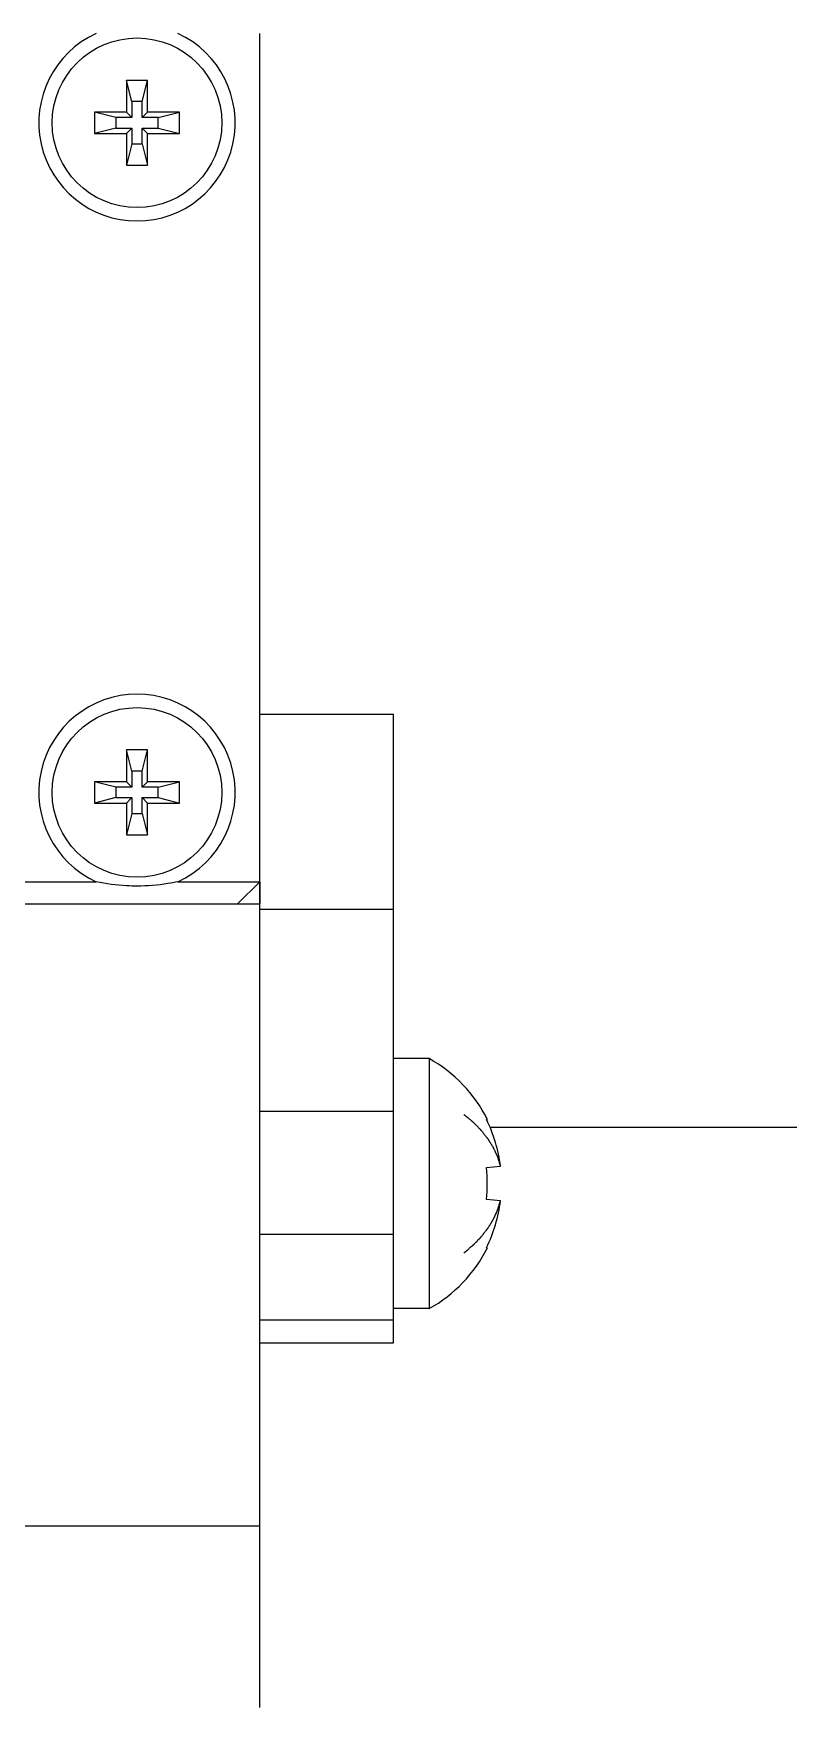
# Model space of a CAD drawing. Header units: millimetres. Extents: x 0 to 420, y 0 to 297.
# Drawn here: x 243.77 to 252.23, y 165.52 to 184.27 of the extents above; entities that cross this region are included whole.
import ezdxf

# ---------------------------------------------------------------- set-up
doc = ezdxf.new("R2010")
doc.units = ezdxf.units.MM
doc.header["$LTSCALE"] = 23.1
doc.linetypes.add('PHANTOM', pattern=[0.8, 0.45, -0.05, 0.1, -0.05, 0.1, -0.05])
doc.layers.get('0').update_dxf_attribs({"linetype": 'CONTINUOUS'})
for name, color, linetype in [('AXIS', 7, 'CONTINUOUS'), ('COSMETIC', 7, 'CONTINUOUS'), ('DCURVE', 7, 'CONTINUOUS')]:
    doc.layers.add(name, color=color, linetype=linetype)
doc.styles.get("Standard").update_dxf_attribs({"font": 'txt', "width": 0.85})
doc.dimstyles.get("Standard").update_dxf_attribs({"dimtxt": 3.5, "dimasz": 3.5, "dimexe": 1.5, "dimexo": 1, "dimtad": 1, "dimtxsty": 'STANDARD', "dimcen": 0.09, "dimadec": 0, "dimazin": 0, "dimtol": 1, "dimtp": 0.01, "dimtm": 0.01, "dimtfac": 1, "dimtofl": 0, "dimtmove": 0, "dimatfit": 3, "dimfxl": 1, "dimtolj": 1, "dimarcsym": 0})

msp = doc.modelspace()

# ---------------------------------------------------------------- linework, layer by layer
at = {"color": 3, "linetype": 'CONTINUOUS'}
for p, q in [((246.305, 174.765), (246.305, 184.265)), ((207.055, 174.765), (244.472, 174.765)), ((245.388, 174.765), (246.305, 174.765))]:
    msp.add_line(p, q, dxfattribs=at)
at = {"color": 7, "linetype": 'CONTINUOUS'}
for p, q in [((245.049, 183.74), (244.811, 183.74)), ((244.811, 183.74), (244.811, 183.384)), ((244.871, 183.503), (244.811, 183.74)), ((244.989, 183.503), (245.049, 183.74)), ((245.049, 183.384), (245.049, 183.74)), ((244.811, 183.384), (244.455, 183.384)), ((244.692, 183.325), (244.455, 183.384)), ((244.455, 183.384), (244.455, 183.146)), ((244.871, 183.325), (244.811, 183.384)), ((244.989, 183.503), (244.871, 183.503)), ((244.871, 183.503), (244.871, 183.325)), ((244.989, 183.325), (244.989, 183.503)), ((244.989, 183.325), (245.049, 183.384)), ((245.405, 183.384), (245.049, 183.384)), ((245.167, 183.325), (245.405, 183.384)), ((245.405, 183.146), (245.405, 183.384)), ((244.692, 183.206), (244.455, 183.146)), ((244.871, 183.325), (244.692, 183.325)), ((244.692, 183.325), (244.692, 183.206)), ((244.692, 183.206), (244.871, 183.206)), ((244.871, 183.206), (244.811, 183.146)), ((244.871, 183.206), (244.871, 183.028)), ((245.167, 183.325), (244.989, 183.325)), ((244.989, 183.206), (245.167, 183.206)), ((244.989, 183.028), (244.989, 183.206)), ((244.989, 183.206), (245.049, 183.146)), ((245.167, 183.206), (245.167, 183.325)), ((245.167, 183.206), (245.405, 183.146)), ((244.455, 183.146), (244.811, 183.146)), ((244.811, 183.146), (244.811, 182.79)), ((244.871, 183.028), (244.811, 182.79)), ((244.871, 183.028), (244.989, 183.028)), ((244.989, 183.028), (245.049, 182.79)), ((245.049, 183.146), (245.405, 183.146)), ((245.049, 182.79), (245.049, 183.146)), ((244.811, 182.79), (245.049, 182.79)), ((247.805, 176.637), (246.305, 176.637)), ((247.805, 169.6), (247.805, 176.637)), ((245.049, 176.24), (244.811, 176.24)), ((244.811, 176.24), (244.811, 175.884)), ((244.871, 176.003), (244.811, 176.24)), ((244.989, 176.003), (245.049, 176.24)), ((245.049, 175.884), (245.049, 176.24)), ((244.811, 175.884), (244.455, 175.884)), ((244.692, 175.825), (244.455, 175.884)), ((244.455, 175.884), (244.455, 175.646)), ((244.871, 175.825), (244.811, 175.884)), ((244.989, 176.003), (244.871, 176.003)), ((244.871, 176.003), (244.871, 175.825)), ((244.989, 175.825), (244.989, 176.003)), ((244.989, 175.825), (245.049, 175.884)), ((245.405, 175.884), (245.049, 175.884)), ((245.167, 175.825), (245.405, 175.884)), ((245.405, 175.646), (245.405, 175.884)), ((244.692, 175.706), (244.455, 175.646)), ((244.871, 175.825), (244.692, 175.825)), ((244.692, 175.825), (244.692, 175.706)), ((244.692, 175.706), (244.871, 175.706)), ((244.871, 175.706), (244.811, 175.646)), ((244.871, 175.706), (244.871, 175.528)), ((245.167, 175.825), (244.989, 175.825)), ((244.989, 175.706), (245.167, 175.706)), ((244.989, 175.706), (245.049, 175.646)), ((244.989, 175.528), (244.989, 175.706)), ((245.167, 175.706), (245.167, 175.825)), ((245.167, 175.706), (245.405, 175.646)), ((244.455, 175.646), (244.811, 175.646)), ((244.811, 175.646), (244.811, 175.29)), ((244.871, 175.528), (244.811, 175.29)), ((244.871, 175.528), (244.989, 175.528)), ((244.989, 175.528), (245.049, 175.29)), ((245.049, 175.646), (245.405, 175.646)), ((245.049, 175.29), (245.049, 175.646)), ((244.811, 175.29), (245.049, 175.29)), ((246.055, 174.515), (246.305, 174.765)), ((246.305, 165.515), (246.305, 174.765)), ((203.555, 174.515), (246.305, 174.515)), ((247.805, 174.455), (246.305, 174.455)), ((248.205, 172.783), (247.805, 172.783)), ((248.205, 172.783), (248.205, 169.983)), ((247.805, 172.19), (246.305, 172.19)), ((248.846, 172.099), (248.856, 172.103)), ((248.846, 171.562), (249.002, 171.577)), ((249.002, 171.19), (248.846, 171.205)), ((247.805, 170.814), (246.305, 170.814)), ((248.856, 170.664), (248.846, 170.668)), ((248.205, 169.983), (247.805, 169.983)), ((246.305, 169.857), (247.805, 169.857)), ((246.305, 169.599), (247.805, 169.599)), ((246.305, 167.548), (243.555, 167.548))]:
    msp.add_line(p, q, dxfattribs=at)
for centre in [(244.93, 183.265), (244.93, 175.765)]:
    msp.add_circle(centre, 0.95, dxfattribs=at)
at = {"color": 3, "linetype": 'CONTINUOUS'}
for centre, start, end in [((244.93, 183.265), 114.62, 65.38), ((244.93, 175.765), 294.62, 245.38)]:
    msp.add_arc(centre, 1.1, start, end, dxfattribs=at)
at = {"color": 7, "linetype": 'CONTINUOUS'}
for centre, radius, start, end in [((247.422, 171.383), 1.604, 26.6413, 60.7733), ((247.405, 171.384), 1.609, 6.8981, 26.4095), ((247.15, 171.383), 1.705, 353.9763, 6.0237), ((247.405, 171.383), 1.609, 333.5905, 353.1019), ((247.422, 171.383), 1.604, 299.2267, 333.3587)]:
    msp.add_arc(centre, radius, start, end, dxfattribs=at)
for points, knots in [([(244.93, 174.715), (244.891, 174.715), (244.737, 174.719), (244.584, 174.741), (244.472, 174.765)], [0, 0, 0, 0, 0.251896, 1, 1, 1, 1]), ([(245.388, 174.765), (245.351, 174.757), (245.2, 174.728), (245.046, 174.715), (244.93, 174.715)], [0, 0, 0, 0, 0.247671, 1, 1, 1, 1])]:
    msp.add_open_spline(points, degree=3, knots=knots, dxfattribs=at)
at = {"layer": 'AXIS', "color": 7, "linetype": 'CONTINUOUS'}
msp.add_line((248.885, 172.015), (256.455, 172.015), dxfattribs=at)
at = {"layer": 'COSMETIC', "color": 7, "linetype": 'CONTINUOUS'}
for points in [[(248.593, 172.158), (248.605, 172.148), (248.624, 172.133), (248.645, 172.115), (248.657, 172.105), (248.667, 172.097), (248.674, 172.091), (248.68, 172.086), (248.684, 172.083), (248.687, 172.08), (248.689, 172.079), (248.69, 172.078), (248.691, 172.077), (248.692, 172.076), (248.693, 172.075), (248.695, 172.073), (248.698, 172.07), (248.702, 172.066), (248.706, 172.061), (248.712, 172.056), (248.722, 172.046), (248.736, 172.032), (248.75, 172.017), (248.76, 172.007), (248.765, 172.002), (248.77, 171.998), (248.774, 171.993), (248.777, 171.99), (248.779, 171.988), (248.78, 171.987), (248.781, 171.986), (248.781, 171.986), (248.782, 171.984), (248.784, 171.982), (248.786, 171.979), (248.789, 171.976), (248.794, 171.97), (248.8, 171.962), (248.807, 171.953), (248.814, 171.944), (248.821, 171.935), (248.829, 171.926), (248.836, 171.917), (248.842, 171.909), (248.847, 171.903), (248.85, 171.899), (248.852, 171.896), (248.854, 171.894), (248.855, 171.892), (248.856, 171.891), (248.857, 171.89), (248.857, 171.89), (248.858, 171.889), (248.858, 171.888), (248.859, 171.887), (248.86, 171.885), (248.862, 171.883), (248.864, 171.88), (248.866, 171.876), (248.87, 171.87), (248.875, 171.862), (248.88, 171.853), (248.886, 171.844), (248.892, 171.835), (248.897, 171.825), (248.903, 171.816), (248.908, 171.809), (248.912, 171.802), (248.914, 171.799), (248.916, 171.796), (248.917, 171.794), (248.918, 171.792), (248.918, 171.792), (248.919, 171.791), (248.919, 171.79), (248.92, 171.787), (248.922, 171.784), (248.925, 171.779), (248.927, 171.774), (248.93, 171.767), (248.935, 171.756), (248.943, 171.739), (248.951, 171.723), (248.956, 171.711), (248.959, 171.705), (248.961, 171.7), (248.964, 171.695), (248.965, 171.691), (248.967, 171.689), (248.967, 171.688), (248.968, 171.687), (248.968, 171.686), (248.968, 171.684), (248.969, 171.682), (248.97, 171.679), (248.971, 171.675), (248.974, 171.668), (248.976, 171.659), (248.98, 171.649), (248.984, 171.635), (248.989, 171.618), (248.996, 171.598), (249, 171.584), (249.002, 171.577)], [(248.593, 170.608), (248.605, 170.619), (248.624, 170.634), (248.645, 170.652), (248.657, 170.662), (248.667, 170.67), (248.674, 170.676), (248.68, 170.681), (248.684, 170.684), (248.687, 170.687), (248.689, 170.688), (248.69, 170.689), (248.691, 170.69), (248.692, 170.691), (248.693, 170.692), (248.695, 170.694), (248.698, 170.697), (248.702, 170.701), (248.706, 170.705), (248.712, 170.711), (248.722, 170.721), (248.736, 170.735), (248.75, 170.75), (248.76, 170.759), (248.765, 170.765), (248.77, 170.769), (248.774, 170.774), (248.777, 170.777), (248.779, 170.779), (248.78, 170.78), (248.781, 170.781), (248.781, 170.781), (248.782, 170.783), (248.784, 170.785), (248.786, 170.788), (248.789, 170.791), (248.794, 170.797), (248.8, 170.805), (248.807, 170.814), (248.814, 170.823), (248.821, 170.832), (248.829, 170.841), (248.836, 170.85), (248.842, 170.858), (248.847, 170.864), (248.85, 170.868), (248.852, 170.871), (248.854, 170.873), (248.855, 170.875), (248.856, 170.876), (248.857, 170.877), (248.857, 170.877), (248.858, 170.878), (248.858, 170.879), (248.859, 170.88), (248.86, 170.882), (248.862, 170.884), (248.864, 170.887), (248.866, 170.891), (248.87, 170.897), (248.875, 170.905), (248.88, 170.914), (248.886, 170.923), (248.892, 170.932), (248.897, 170.942), (248.903, 170.951), (248.908, 170.958), (248.912, 170.965), (248.914, 170.968), (248.916, 170.971), (248.917, 170.973), (248.918, 170.975), (248.918, 170.975), (248.919, 170.976), (248.919, 170.977), (248.92, 170.98), (248.922, 170.983), (248.925, 170.988), (248.927, 170.993), (248.93, 171), (248.935, 171.011), (248.943, 171.028), (248.951, 171.044), (248.956, 171.056), (248.959, 171.062), (248.961, 171.067), (248.964, 171.072), (248.965, 171.076), (248.967, 171.078), (248.967, 171.079), (248.968, 171.08), (248.968, 171.081), (248.968, 171.083), (248.969, 171.085), (248.97, 171.088), (248.971, 171.092), (248.974, 171.099), (248.976, 171.108), (248.98, 171.118), (248.984, 171.132), (248.989, 171.149), (248.996, 171.169), (249, 171.183), (249.002, 171.19)]]:
    msp.add_open_spline(points, degree=3, knots=[0, 0, 0, 0, 0.0625, 0.09375, 0.109375, 0.125, 0.140625, 0.148438, 0.15625, 0.160156, 0.164062, 0.166016, 0.166992, 0.167969, 0.169922, 0.171875, 0.179688, 0.1875, 0.195312, 0.203125, 0.21875, 0.25, 0.28125, 0.296875, 0.304688, 0.3125, 0.320312, 0.328125, 0.330078, 0.332031, 0.333008, 0.333984, 0.335938, 0.339844, 0.34375, 0.351562, 0.359375, 0.375, 0.390625, 0.40625, 0.421875, 0.4375, 0.453125, 0.46875, 0.476562, 0.484375, 0.488281, 0.492188, 0.496094, 0.498047, 0.499023, 0.5, 0.500977, 0.501953, 0.503906, 0.507812, 0.511719, 0.515625, 0.523438, 0.53125, 0.546875, 0.5625, 0.578125, 0.59375, 0.609375, 0.625, 0.640625, 0.648438, 0.65625, 0.660156, 0.664062, 0.666016, 0.666992, 0.667969, 0.669922, 0.671875, 0.679688, 0.6875, 0.695312, 0.703125, 0.71875, 0.75, 0.78125, 0.796875, 0.804688, 0.8125, 0.820312, 0.828125, 0.830078, 0.832031, 0.833008, 0.833984, 0.835938, 0.839844, 0.84375, 0.851562, 0.859375, 0.875, 0.890625, 0.90625, 0.9375, 0.96875, 1, 1, 1, 1], dxfattribs=at)
at = {"layer": 'DCURVE', "color": 8, "linetype": 'PHANTOM'}
msp.add_line((246.305, 174.765), (246.305, 174.515), dxfattribs=at)

# ---------------------------------------------------------------- leaders
at = {"color": 2, "linetype": 'CONTINUOUS'}
msp.add_leader([(262.861, 172.657), (238.016, 139.54), (232.016, 139.54)], dimstyle='STANDARD', override={"dimtad": 0, "dimldrblk": 'DOT'}, dxfattribs=at)

doc.saveas('drawing.dxf')
